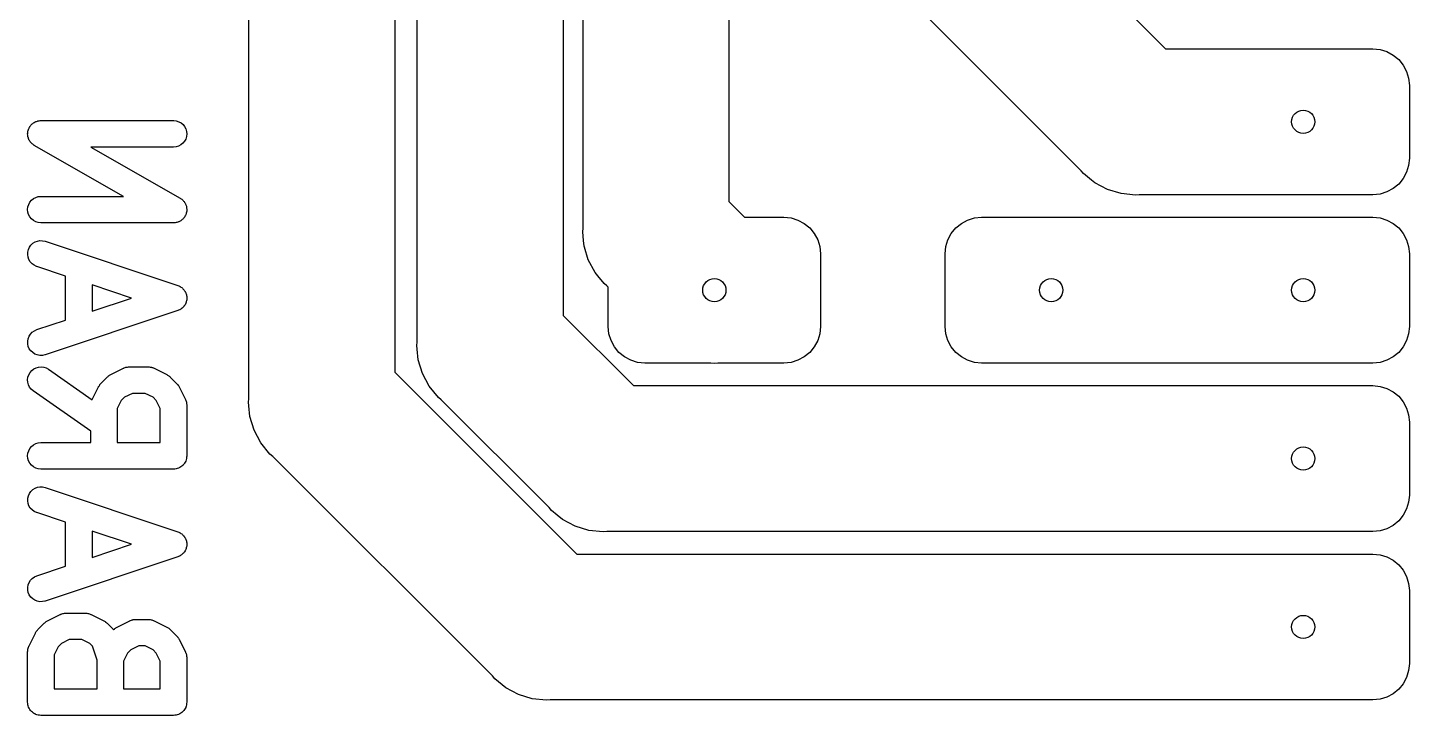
# Model space of a CAD drawing. Extents: x 5.52 to 7.1, y -5.17 to -2.98.
# Drawn here: x 5.587 to 6.407, y -4.201 to -3.792 of the extents above; entities that cross this region are included whole.
import ezdxf

# ---------------------------------------------------------------- set-up
doc = ezdxf.new("R2010")
doc.units = 0
doc.header["$MEASUREMENT"] = 0
doc.layers.add('BLACK', color=7, linetype='CONTINUOUS')

msp = doc.modelspace()

# ---------------------------------------------------------------- linework, layer by layer
at = {"layer": 'BLACK', "linetype": 'CONTINUOUS'}
for p, q in [((5.80472, -3.59353), (5.80472, -3.99665)), ((5.90472, -3.59693), (5.90472, -3.96302)), ((5.71811, -4.01246), (5.71811, -3.62913)), ((5.81811, -3.97883), (5.81811, -3.62913)), ((6.10472, -3.64704), (6.26241, -3.80472)), ((6.00315, -3.6874), (6.00315, -3.89545)), ((6.21234, -3.87715), (6.0323, -3.69711)), ((5.91654, -3.91126), (5.91654, -3.72661)), ((6.26241, -3.80472), (6.38543, -3.80472)), ((6.38543, -3.80472), (6.38966, -3.80514)), ((6.38966, -3.80514), (6.39372, -3.80637)), ((6.39372, -3.80637), (6.39746, -3.80837)), ((6.39746, -3.80837), (6.40074, -3.81107)), ((6.40074, -3.81107), (6.40344, -3.81435)), ((6.40344, -3.81435), (6.40544, -3.81809)), ((6.40544, -3.81809), (6.40667, -3.82215)), ((6.40667, -3.82215), (6.40709, -3.82638)), ((6.40709, -3.82638), (6.40709, -3.86969)), ((5.58682, -3.85516), (5.58687, -3.85466)), ((5.58684, -3.85542), (5.58682, -3.85516)), ((5.58687, -3.85466), (5.58689, -3.85415)), ((5.58689, -3.85415), (5.58695, -3.85389)), ((5.58695, -3.85389), (5.58698, -3.85363)), ((5.58698, -3.85363), (5.58713, -3.85315)), ((5.58713, -3.85315), (5.58725, -3.85266)), ((5.58725, -3.85266), (5.58736, -3.85241)), ((5.58736, -3.85241), (5.58744, -3.85216)), ((5.58744, -3.85216), (5.58768, -3.85172)), ((5.58768, -3.85172), (5.58789, -3.85126)), ((5.58789, -3.85126), (5.58804, -3.85104)), ((5.58804, -3.85104), (5.58817, -3.85081)), ((5.58817, -3.85081), (5.58849, -3.85042)), ((5.58849, -3.85042), (5.58878, -3.85001)), ((5.58878, -3.85001), (5.58898, -3.84983)), ((5.58898, -3.84983), (5.58915, -3.84962)), ((5.58915, -3.84962), (5.58954, -3.84931)), ((5.58954, -3.84931), (5.58991, -3.84896)), ((5.58991, -3.84896), (5.59013, -3.84882)), ((5.59013, -3.84882), (5.59034, -3.84865)), ((5.59034, -3.84865), (5.59078, -3.84842)), ((5.59078, -3.84842), (5.59121, -3.84815)), ((5.59121, -3.84815), (5.59146, -3.84806)), ((5.59146, -3.84806), (5.59169, -3.84793)), ((5.59169, -3.84793), (5.59218, -3.84779)), ((5.59218, -3.84779), (5.59265, -3.84761)), ((5.59265, -3.84761), (5.59291, -3.84756)), ((5.59291, -3.84756), (5.59316, -3.84749)), ((5.59316, -3.84749), (5.59367, -3.84744)), ((5.59367, -3.84744), (5.59417, -3.84736)), ((5.59417, -3.84736), (5.59443, -3.84736)), ((5.59443, -3.84736), (5.59469, -3.84734)), ((5.59469, -3.84734), (5.67343, -3.84734)), ((5.67343, -3.84734), (5.67354, -3.84734)), ((5.67354, -3.84734), (5.67507, -3.84751)), ((5.67507, -3.84751), (5.67654, -3.84797)), ((5.67654, -3.84797), (5.67788, -3.84871)), ((5.67788, -3.84871), (5.67906, -3.8497)), ((5.67906, -3.8497), (5.68002, -3.8509)), ((5.68002, -3.8509), (5.68074, -3.85226)), ((5.68074, -3.85226), (5.68117, -3.85374)), ((5.68117, -3.85374), (5.68131, -3.85527)), ((5.58683, -3.85569), (5.58684, -3.85542)), ((5.58691, -3.85619), (5.58683, -3.85569)), ((5.58696, -3.85669), (5.58691, -3.85619)), ((5.58703, -3.85694), (5.58696, -3.85669)), ((5.58708, -3.8572), (5.58703, -3.85694)), ((5.58725, -3.85768), (5.58708, -3.8572)), ((5.58739, -3.85816), (5.58725, -3.85768)), ((5.58752, -3.8584), (5.58739, -3.85816)), ((5.58761, -3.85865), (5.58752, -3.8584)), ((5.58787, -3.85908), (5.58761, -3.85865)), ((5.58811, -3.85952), (5.58787, -3.85908)), ((5.58827, -3.85973), (5.58811, -3.85952)), ((5.58841, -3.85996), (5.58827, -3.85973)), ((5.58875, -3.86033), (5.58841, -3.85996)), ((5.58907, -3.86072), (5.58875, -3.86033)), ((5.58927, -3.86089), (5.58907, -3.86072)), ((5.58945, -3.86109), (5.58927, -3.86089)), ((5.58986, -3.86138), (5.58945, -3.86109)), ((5.59025, -3.86171), (5.58986, -3.86138)), ((5.59048, -3.86184), (5.59025, -3.86171)), ((5.59069, -3.86199), (5.59048, -3.86184)), ((5.59079, -3.86205), (5.59069, -3.86199)), ((5.64378, -3.89233), (5.59079, -3.86205)), ((5.67343, -3.86309), (5.62434, -3.86309)), ((5.62434, -3.86309), (5.67734, -3.89337)), ((5.67496, -3.86294), (5.67343, -3.86309)), ((5.67644, -3.86249), (5.67496, -3.86294)), ((5.67779, -3.86177), (5.67644, -3.86249)), ((5.67898, -3.8608), (5.67779, -3.86177)), ((5.67996, -3.85961), (5.67898, -3.8608)), ((5.68069, -3.85826), (5.67996, -3.85961)), ((5.68115, -3.8568), (5.68069, -3.85826)), ((5.68131, -3.85527), (5.68115, -3.8568)), ((6.40709, -3.86969), (6.40667, -3.87391)), ((6.2137, -3.8788), (6.21234, -3.87715)), ((6.21835, -3.88261), (6.2137, -3.8788)), ((6.40544, -3.87797), (6.40344, -3.88172)), ((6.40667, -3.87391), (6.40544, -3.87797)), ((6.22029, -3.88421), (6.21835, -3.88261)), ((6.22782, -3.88824), (6.22029, -3.88421)), ((6.39746, -3.88769), (6.39372, -3.88969)), ((6.40074, -3.885), (6.39746, -3.88769)), ((6.40344, -3.88172), (6.40074, -3.885)), ((5.58744, -3.89715), (5.58817, -3.8958)), ((5.58817, -3.8958), (5.58915, -3.89462)), ((5.58915, -3.89462), (5.59034, -3.89365)), ((5.59034, -3.89365), (5.59169, -3.89293)), ((5.59169, -3.89293), (5.59316, -3.89248)), ((5.59316, -3.89248), (5.59469, -3.89233)), ((5.59469, -3.89233), (5.64378, -3.89233)), ((5.67734, -3.89337), (5.67744, -3.89342)), ((5.67744, -3.89342), (5.67765, -3.89358)), ((5.67765, -3.89358), (5.67788, -3.89371)), ((5.67788, -3.89371), (5.67827, -3.89403)), ((5.67827, -3.89403), (5.67868, -3.89433)), ((5.67868, -3.89433), (5.67886, -3.89453)), ((5.67886, -3.89453), (5.67906, -3.8947)), ((5.67906, -3.8947), (5.67938, -3.89509)), ((5.67938, -3.89509), (5.67972, -3.89546)), ((5.67972, -3.89546), (5.67986, -3.89569)), ((5.67986, -3.89569), (5.68002, -3.89589)), ((5.68002, -3.89589), (5.68026, -3.89634)), ((6.00315, -3.89545), (6.01243, -3.90472)), ((6.23598, -3.89071), (6.22782, -3.88824)), ((6.24447, -3.89155), (6.23598, -3.89071)), ((6.2466, -3.89134), (6.24447, -3.89155)), ((6.38543, -3.89134), (6.2466, -3.89134)), ((6.38966, -3.89092), (6.38543, -3.89134)), ((6.39372, -3.88969), (6.38966, -3.89092)), ((5.58682, -3.90015), (5.58698, -3.89862)), ((5.58696, -3.90168), (5.58682, -3.90015)), ((5.58739, -3.90316), (5.58696, -3.90168)), ((5.58698, -3.89862), (5.58744, -3.89715)), ((5.58811, -3.90452), (5.58739, -3.90316)), ((5.68009, -3.90438), (5.67996, -3.90461)), ((5.68024, -3.90416), (5.68009, -3.90438)), ((5.68045, -3.9037), (5.68024, -3.90416)), ((5.68026, -3.89634), (5.68052, -3.89677)), ((5.68069, -3.90326), (5.68045, -3.9037)), ((5.68052, -3.89677), (5.68061, -3.89702)), ((5.68061, -3.89702), (5.68074, -3.89726)), ((5.68077, -3.903), (5.68069, -3.90326)), ((5.68074, -3.89726), (5.68088, -3.89774)), ((5.68088, -3.90276), (5.68077, -3.903)), ((5.68088, -3.89774), (5.68105, -3.89821)), ((5.681, -3.90227), (5.68088, -3.90276)), ((5.68115, -3.90179), (5.681, -3.90227)), ((5.68105, -3.89821), (5.68109, -3.89848)), ((5.68109, -3.89848), (5.68117, -3.89873)), ((5.68118, -3.90153), (5.68115, -3.90179)), ((5.68117, -3.89873), (5.68121, -3.89923)), ((5.68124, -3.90127), (5.68118, -3.90153)), ((5.68121, -3.89923), (5.68129, -3.89973)), ((5.68126, -3.90076), (5.68124, -3.90127)), ((5.68131, -3.90026), (5.68126, -3.90076)), ((5.68129, -3.89973), (5.68128, -3.9)), ((5.68128, -3.9), (5.68131, -3.90026)), ((5.58907, -3.90572), (5.58811, -3.90452)), ((5.59025, -3.9067), (5.58907, -3.90572)), ((5.59159, -3.90744), (5.59025, -3.9067)), ((5.59306, -3.90791), (5.59159, -3.90744)), ((5.59458, -3.90808), (5.59306, -3.90791)), ((5.59469, -3.90808), (5.59458, -3.90808)), ((5.67343, -3.90808), (5.59469, -3.90808)), ((5.6737, -3.90805), (5.67343, -3.90808)), ((5.67396, -3.90806), (5.6737, -3.90805)), ((5.67446, -3.90798), (5.67396, -3.90806)), ((5.67496, -3.90793), (5.67446, -3.90798)), ((5.67522, -3.90785), (5.67496, -3.90793)), ((5.67548, -3.90781), (5.67522, -3.90785)), ((5.67595, -3.90763), (5.67548, -3.90781)), ((5.67644, -3.90749), (5.67595, -3.90763)), ((5.67667, -3.90736), (5.67644, -3.90749)), ((5.67692, -3.90727), (5.67667, -3.90736)), ((5.67735, -3.907), (5.67692, -3.90727)), ((5.67779, -3.90676), (5.67735, -3.907)), ((5.678, -3.9066), (5.67779, -3.90676)), ((5.67822, -3.90646), (5.678, -3.9066)), ((5.67859, -3.90611), (5.67822, -3.90646)), ((5.67898, -3.90579), (5.67859, -3.90611)), ((5.67915, -3.90559), (5.67898, -3.90579)), ((5.67935, -3.90541), (5.67915, -3.90559)), ((5.67964, -3.905), (5.67935, -3.90541)), ((5.67996, -3.90461), (5.67964, -3.905)), ((5.91633, -3.91339), (5.91654, -3.91126)), ((6.01243, -3.90472), (6.03583, -3.90472)), ((6.03583, -3.90472), (6.04005, -3.90514)), ((6.04005, -3.90514), (6.04411, -3.90637)), ((6.04411, -3.90637), (6.04786, -3.90837)), ((6.04786, -3.90837), (6.05114, -3.91107)), ((6.05114, -3.91107), (6.05383, -3.91435)), ((6.13515, -3.91435), (6.13784, -3.91107)), ((6.13784, -3.91107), (6.14112, -3.90837)), ((6.14112, -3.90837), (6.14486, -3.90637)), ((6.14486, -3.90637), (6.14893, -3.90514)), ((6.14893, -3.90514), (6.15315, -3.90472)), ((6.15315, -3.90472), (6.38543, -3.90472)), ((6.38543, -3.90472), (6.38966, -3.90514)), ((6.38966, -3.90514), (6.39372, -3.90637)), ((6.39372, -3.90637), (6.39746, -3.90837)), ((6.39746, -3.90837), (6.40074, -3.91107)), ((6.40074, -3.91107), (6.40344, -3.91435)), ((5.58877, -3.92126), (5.58989, -3.92021)), ((5.58989, -3.92021), (5.5912, -3.9194)), ((5.5912, -3.9194), (5.59263, -3.91885)), ((5.59263, -3.91885), (5.59415, -3.9186)), ((5.59415, -3.9186), (5.59569, -3.91864)), ((5.59569, -3.91864), (5.59718, -3.91898)), ((5.59718, -3.91898), (5.67592, -3.94523)), ((5.91684, -3.9186), (5.91633, -3.91339)), ((5.91716, -3.92188), (5.91684, -3.9186)), ((6.05383, -3.91435), (6.05583, -3.91809)), ((6.05583, -3.91809), (6.05706, -3.92215)), ((6.13191, -3.92215), (6.13314, -3.91809)), ((6.13314, -3.91809), (6.13515, -3.91435)), ((6.40344, -3.91435), (6.40544, -3.91809)), ((6.40544, -3.91809), (6.40667, -3.92215)), ((5.58684, -3.92694), (5.58689, -3.92541)), ((5.58708, -3.92846), (5.58684, -3.92694)), ((5.58689, -3.92541), (5.58724, -3.92391)), ((5.58762, -3.9299), (5.58708, -3.92846)), ((5.58724, -3.92391), (5.58788, -3.92251)), ((5.58788, -3.92251), (5.58877, -3.92126)), ((5.91736, -3.92251), (5.91716, -3.92188)), ((5.91964, -3.93004), (5.91736, -3.92251)), ((6.05706, -3.92215), (6.05748, -3.92638)), ((6.05748, -3.92638), (6.05748, -3.96969)), ((6.1315, -3.92638), (6.13191, -3.92215)), ((6.1315, -3.96969), (6.1315, -3.92638)), ((6.40667, -3.92215), (6.40709, -3.92638)), ((6.40709, -3.92638), (6.40709, -3.96969)), ((5.58842, -3.93121), (5.58762, -3.9299)), ((5.58946, -3.93234), (5.58842, -3.93121)), ((5.59071, -3.93324), (5.58946, -3.93234)), ((5.5921, -3.93389), (5.59071, -3.93324)), ((5.5922, -3.93392), (5.5921, -3.93389)), ((5.60932, -3.93963), (5.5922, -3.93392)), ((5.92366, -3.93756), (5.91964, -3.93004)), ((5.60932, -3.96577), (5.60932, -3.93963)), ((5.64853, -3.9527), (5.62507, -3.94488)), ((5.62507, -3.94488), (5.62507, -3.96052)), ((5.67592, -3.94523), (5.67603, -3.94527)), ((5.67603, -3.94527), (5.67652, -3.94549)), ((5.67652, -3.94549), (5.67703, -3.94569)), ((5.92528, -3.93954), (5.92366, -3.93756)), ((5.92907, -3.94416), (5.92528, -3.93954)), ((5.93072, -3.94551), (5.92907, -3.94416)), ((5.62507, -3.96052), (5.64853, -3.9527)), ((5.67703, -3.94569), (5.67722, -3.94582)), ((5.67722, -3.94582), (5.67742, -3.94591)), ((5.67742, -3.94591), (5.67786, -3.94623)), ((5.67786, -3.94623), (5.67832, -3.94653)), ((5.67832, -3.94653), (5.67848, -3.94668)), ((5.67848, -3.94668), (5.67867, -3.94681)), ((5.67867, -3.94681), (5.67904, -3.94721)), ((5.67904, -3.94721), (5.67943, -3.94759)), ((5.67943, -3.94759), (5.67956, -3.94778)), ((5.67956, -3.94778), (5.67971, -3.94794)), ((5.67971, -3.94794), (5.67999, -3.94841)), ((5.67999, -3.94841), (5.68031, -3.94885)), ((5.68031, -3.94885), (5.6804, -3.94906)), ((5.6804, -3.94906), (5.68051, -3.94925)), ((5.68051, -3.94925), (5.6807, -3.94976)), ((5.6807, -3.94976), (5.68092, -3.95026)), ((5.68092, -3.95026), (5.68097, -3.95048)), ((5.68097, -3.95048), (5.68105, -3.95069)), ((5.68105, -3.95069), (5.68114, -3.95123)), ((5.68114, -3.95123), (5.68125, -3.95176)), ((5.68125, -3.95352), (5.68124, -3.95375)), ((5.68125, -3.95176), (5.68126, -3.95199)), ((5.68129, -3.9533), (5.68125, -3.95352)), ((5.68126, -3.95199), (5.68129, -3.95221)), ((5.68129, -3.95221), (5.68127, -3.95275)), ((5.68127, -3.95275), (5.68129, -3.9533)), ((5.9315, -3.94628), (5.93072, -3.94551)), ((5.9315, -3.96969), (5.9315, -3.94628)), ((5.67592, -3.96017), (5.59718, -3.98642)), ((5.67642, -3.95995), (5.67592, -3.96017)), ((5.67693, -3.95975), (5.67642, -3.95995)), ((5.67712, -3.95964), (5.67693, -3.95975)), ((5.67733, -3.95954), (5.67712, -3.95964)), ((5.67777, -3.95923), (5.67733, -3.95954)), ((5.67824, -3.95894), (5.67777, -3.95923)), ((5.6784, -3.95879), (5.67824, -3.95894)), ((5.67858, -3.95866), (5.6784, -3.95879)), ((5.67896, -3.95826), (5.67858, -3.95866)), ((5.67936, -3.95789), (5.67896, -3.95826)), ((5.67949, -3.95771), (5.67936, -3.95789)), ((5.67964, -3.95754), (5.67949, -3.95771)), ((5.67993, -3.95708), (5.67964, -3.95754)), ((5.68025, -3.95664), (5.67993, -3.95708)), ((5.68034, -3.95644), (5.68025, -3.95664)), ((5.68046, -3.95625), (5.68034, -3.95644)), ((5.68066, -3.95574), (5.68046, -3.95625)), ((5.68089, -3.95524), (5.68066, -3.95574)), ((5.68094, -3.95502), (5.68089, -3.95524)), ((5.68102, -3.95481), (5.68094, -3.95502)), ((5.68111, -3.95428), (5.68102, -3.95481)), ((5.68124, -3.95375), (5.68111, -3.95428)), ((5.5922, -3.97148), (5.60932, -3.96577)), ((5.90472, -3.96302), (5.94643, -4.00472)), ((5.93191, -3.97391), (5.9315, -3.96969)), ((6.05748, -3.96969), (6.05706, -3.97391)), ((6.13191, -3.97391), (6.1315, -3.96969)), ((6.40709, -3.96969), (6.40667, -3.97391)), ((5.58684, -3.97835), (5.58711, -3.97683)), ((5.58711, -3.97683), (5.58766, -3.9754)), ((5.58766, -3.9754), (5.58849, -3.9741)), ((5.58849, -3.9741), (5.58955, -3.97299)), ((5.58955, -3.97299), (5.5908, -3.9721)), ((5.5908, -3.9721), (5.5922, -3.97148)), ((5.93314, -3.97797), (5.93191, -3.97391)), ((5.93515, -3.98172), (5.93314, -3.97797)), ((6.05583, -3.97797), (6.05383, -3.98172)), ((6.05706, -3.97391), (6.05583, -3.97797)), ((6.13314, -3.97797), (6.13191, -3.97391)), ((6.13515, -3.98172), (6.13314, -3.97797)), ((6.40544, -3.97797), (6.40344, -3.98172)), ((6.40667, -3.97391), (6.40544, -3.97797)), ((5.58688, -3.97988), (5.58684, -3.97835)), ((5.58721, -3.98138), (5.58688, -3.97988)), ((5.58782, -3.98279), (5.58721, -3.98138)), ((5.5887, -3.98405), (5.58782, -3.98279)), ((5.58981, -3.98512), (5.5887, -3.98405)), ((5.5911, -3.98595), (5.58981, -3.98512)), ((5.59253, -3.98652), (5.5911, -3.98595)), ((5.59708, -3.98645), (5.59558, -3.98677)), ((5.59718, -3.98642), (5.59708, -3.98645)), ((5.8179, -3.98096), (5.81811, -3.97883)), ((5.81811, -3.98308), (5.8179, -3.98096)), ((5.81874, -3.98945), (5.81811, -3.98308)), ((5.81811, -3.98308), (5.81811, -3.98308)), ((5.93784, -3.985), (5.93515, -3.98172)), ((5.94112, -3.98769), (5.93784, -3.985)), ((6.05114, -3.985), (6.04786, -3.98769)), ((6.05383, -3.98172), (6.05114, -3.985)), ((6.13784, -3.985), (6.13515, -3.98172)), ((6.14112, -3.98769), (6.13784, -3.985)), ((6.40074, -3.985), (6.39746, -3.98769)), ((6.40344, -3.98172), (6.40074, -3.985)), ((5.5905, -3.99478), (5.59187, -3.99409)), ((5.59187, -3.99409), (5.59335, -3.99368)), ((5.59404, -3.98679), (5.59253, -3.98652)), ((5.59335, -3.99368), (5.59489, -3.99357)), ((5.59558, -3.98677), (5.59404, -3.98679)), ((5.59489, -3.99357), (5.59641, -3.99376)), ((5.59641, -3.99376), (5.59787, -3.99424)), ((5.59787, -3.99424), (5.59921, -3.99499)), ((5.63617, -3.99815), (5.64367, -3.9944)), ((5.64367, -3.9944), (5.64377, -3.99435)), ((5.64377, -3.99435), (5.64398, -3.99427)), ((5.64398, -3.99427), (5.64419, -3.99416)), ((5.64419, -3.99416), (5.6447, -3.99401)), ((5.6447, -3.99401), (5.64521, -3.99382)), ((5.64521, -3.99382), (5.64544, -3.99379)), ((5.64544, -3.99379), (5.64566, -3.99372)), ((5.64566, -3.99372), (5.64619, -3.99367)), ((5.64619, -3.99367), (5.64673, -3.99358)), ((5.64673, -3.99358), (5.64696, -3.99359)), ((5.64696, -3.99359), (5.64719, -3.99357)), ((5.64719, -3.99357), (5.65844, -3.99357)), ((5.65844, -3.99357), (5.65855, -3.99357)), ((5.65855, -3.99357), (5.65878, -3.9936)), ((5.65878, -3.9936), (5.65901, -3.99359)), ((5.65901, -3.99359), (5.65954, -3.99368)), ((5.65954, -3.99368), (5.66007, -3.99374)), ((5.66007, -3.99374), (5.66029, -3.99381)), ((5.66029, -3.99381), (5.66052, -3.99385)), ((5.66052, -3.99385), (5.66102, -3.99404)), ((5.66102, -3.99404), (5.66154, -3.99421)), ((5.66154, -3.99421), (5.66174, -3.99432)), ((5.66174, -3.99432), (5.66196, -3.9944)), ((5.66196, -3.9944), (5.66946, -3.99815)), ((5.82121, -3.99761), (5.81874, -3.98945)), ((5.94486, -3.98969), (5.94112, -3.98769)), ((5.94893, -3.99092), (5.94486, -3.98969)), ((5.95315, -3.99134), (5.94893, -3.99092)), ((5.99236, -3.99134), (5.95315, -3.99134)), ((5.99449, -3.99155), (5.99236, -3.99134)), ((5.99662, -3.99134), (5.99449, -3.99155)), ((6.03583, -3.99134), (5.99662, -3.99134)), ((6.04005, -3.99092), (6.03583, -3.99134)), ((6.04411, -3.98969), (6.04005, -3.99092)), ((6.04786, -3.98769), (6.04411, -3.98969)), ((6.14486, -3.98969), (6.14112, -3.98769)), ((6.14893, -3.99092), (6.14486, -3.98969)), ((6.15315, -3.99134), (6.14893, -3.99092)), ((6.38543, -3.99134), (6.15315, -3.99134)), ((6.38966, -3.99092), (6.38543, -3.99134)), ((6.39372, -3.98969), (6.38966, -3.99092)), ((6.39746, -3.98769), (6.39372, -3.98969)), ((5.58682, -4.0012), (5.58702, -3.99967)), ((5.58693, -4.00273), (5.58682, -4.0012)), ((5.58732, -4.00422), (5.58693, -4.00273)), ((5.58702, -3.99967), (5.58751, -3.99822)), ((5.58751, -3.99822), (5.58828, -3.99688)), ((5.58828, -3.99688), (5.58928, -3.99572)), ((5.58928, -3.99572), (5.5905, -3.99478)), ((5.59921, -3.99499), (5.62508, -4.0131)), ((5.63037, -4.00337), (5.63412, -3.99963)), ((5.63412, -3.99963), (5.6342, -3.99955)), ((5.6342, -3.99955), (5.63455, -3.99927)), ((5.63455, -3.99927), (5.63487, -3.99897)), ((5.63487, -3.99897), (5.63514, -3.99879)), ((5.63514, -3.99879), (5.6354, -3.99859)), ((5.6354, -3.99859), (5.63579, -3.99839)), ((5.63579, -3.99839), (5.63617, -3.99815)), ((5.66946, -3.99815), (5.66955, -3.9982)), ((5.66955, -3.9982), (5.66993, -3.99844)), ((5.66993, -3.99844), (5.67032, -3.99865)), ((5.67032, -3.99865), (5.67057, -3.99886)), ((5.67057, -3.99886), (5.67084, -3.99904)), ((5.67084, -3.99904), (5.67116, -3.99934)), ((5.67116, -3.99934), (5.6715, -3.99963)), ((5.6715, -3.99963), (5.67525, -4.00337)), ((5.80472, -3.99665), (5.9128, -4.10472)), ((5.82523, -4.00513), (5.82121, -3.99761)), ((5.588, -4.00559), (5.58732, -4.00422)), ((5.58894, -4.00681), (5.588, -4.00559)), ((5.59009, -4.00783), (5.58894, -4.00681)), ((5.59018, -4.00789), (5.59009, -4.00783)), ((5.62432, -4.03179), (5.59018, -4.00789)), ((5.62515, -4.01292), (5.6289, -4.00542)), ((5.6289, -4.00542), (5.62895, -4.00532)), ((5.62895, -4.00532), (5.62919, -4.00495)), ((5.62919, -4.00495), (5.6294, -4.00456)), ((5.6294, -4.00456), (5.6296, -4.00431)), ((5.6296, -4.00431), (5.62978, -4.00403)), ((5.62978, -4.00403), (5.63009, -4.00372)), ((5.63009, -4.00372), (5.63037, -4.00337)), ((5.64905, -4.00932), (5.64435, -4.01166)), ((5.65658, -4.00932), (5.64905, -4.00932)), ((5.66127, -4.01166), (5.65658, -4.00932)), ((5.67525, -4.00337), (5.67533, -4.00345)), ((5.67533, -4.00345), (5.67561, -4.0038)), ((5.67561, -4.0038), (5.67591, -4.00412)), ((5.67591, -4.00412), (5.67608, -4.0044)), ((5.67608, -4.0044), (5.67629, -4.00465)), ((5.67629, -4.00465), (5.67649, -4.00505)), ((5.67649, -4.00505), (5.67673, -4.00542)), ((5.67673, -4.00542), (5.68048, -4.01292)), ((5.83065, -4.01173), (5.82523, -4.00513)), ((5.94643, -4.00472), (6.38543, -4.00472)), ((6.38543, -4.00472), (6.38966, -4.00514)), ((6.38966, -4.00514), (6.39372, -4.00637)), ((6.39372, -4.00637), (6.39746, -4.00837)), ((6.39746, -4.00837), (6.40074, -4.01107)), ((6.40074, -4.01107), (6.40344, -4.01435)), ((5.62508, -4.0131), (5.62515, -4.01292)), ((5.64241, -4.01361), (5.64006, -4.0183)), ((5.64006, -4.0183), (5.64006, -4.03856)), ((5.64435, -4.01166), (5.64241, -4.01361)), ((5.66321, -4.01361), (5.66127, -4.01166)), ((5.66556, -4.0183), (5.66321, -4.01361)), ((5.66556, -4.03856), (5.66556, -4.0183)), ((5.68048, -4.01292), (5.68053, -4.01302)), ((5.68053, -4.01302), (5.68061, -4.01324)), ((5.68061, -4.01324), (5.68071, -4.01344)), ((5.68071, -4.01344), (5.68087, -4.01396)), ((5.68087, -4.01396), (5.68106, -4.01446)), ((5.68106, -4.01446), (5.68109, -4.01469)), ((5.68109, -4.01469), (5.68116, -4.01491)), ((5.68116, -4.01491), (5.68121, -4.01545)), ((5.68121, -4.01545), (5.68129, -4.01598)), ((5.68129, -4.01598), (5.68129, -4.01621)), ((5.68129, -4.01621), (5.68131, -4.01644)), ((5.68131, -4.01644), (5.68131, -4.04644)), ((5.7179, -4.01458), (5.71811, -4.01246)), ((5.71811, -4.01671), (5.7179, -4.01458)), ((5.71874, -4.02307), (5.71811, -4.01671)), ((5.71811, -4.01671), (5.71811, -4.01671)), ((5.8323, -4.01308), (5.83065, -4.01173)), ((5.89636, -4.07715), (5.8323, -4.01308)), ((6.40344, -4.01435), (6.40544, -4.01809)), ((6.40544, -4.01809), (6.40667, -4.02215)), ((5.72121, -4.03124), (5.71874, -4.02307)), ((6.40667, -4.02215), (6.40709, -4.02638)), ((6.40709, -4.02638), (6.40709, -4.06969)), ((5.62432, -4.03856), (5.62432, -4.03179)), ((5.72523, -4.03876), (5.72121, -4.03124)), ((5.58698, -4.04485), (5.58744, -4.04339)), ((5.58744, -4.04339), (5.58817, -4.04203)), ((5.58817, -4.04203), (5.58915, -4.04085)), ((5.58915, -4.04085), (5.59034, -4.03988)), ((5.59034, -4.03988), (5.59169, -4.03916)), ((5.59169, -4.03916), (5.59316, -4.03871)), ((5.59316, -4.03871), (5.59469, -4.03856)), ((5.59469, -4.03856), (5.62432, -4.03856)), ((5.64006, -4.03856), (5.66556, -4.03856)), ((5.73065, -4.04536), (5.72523, -4.03876)), ((5.58682, -4.04638), (5.58698, -4.04485)), ((5.58696, -4.04791), (5.58682, -4.04638)), ((5.58739, -4.04939), (5.58696, -4.04791)), ((5.58811, -4.05075), (5.58739, -4.04939)), ((5.58907, -4.05195), (5.58811, -4.05075)), ((5.59025, -4.05293), (5.58907, -4.05195)), ((5.67894, -4.05206), (5.67836, -4.05253)), ((5.67896, -4.05204), (5.67894, -4.05206)), ((5.67898, -4.05203), (5.67896, -4.05204)), ((5.67946, -4.05145), (5.67898, -4.05203)), ((5.67993, -4.05089), (5.67946, -4.05145)), ((5.67994, -4.05086), (5.67993, -4.05089)), ((5.67996, -4.05084), (5.67994, -4.05086)), ((5.68032, -4.05019), (5.67996, -4.05084)), ((5.68067, -4.04954), (5.68032, -4.05019)), ((5.68068, -4.04951), (5.68067, -4.04954)), ((5.68069, -4.04949), (5.68068, -4.04951)), ((5.68091, -4.04878), (5.68069, -4.04949)), ((5.68114, -4.04807), (5.68091, -4.04878)), ((5.68115, -4.04802), (5.68114, -4.04805)), ((5.68114, -4.04805), (5.68114, -4.04807)), ((5.68122, -4.04729), (5.68115, -4.04802)), ((5.68131, -4.04655), (5.68122, -4.04729)), ((5.68131, -4.04644), (5.68131, -4.04649)), ((5.68131, -4.04649), (5.68131, -4.04649)), ((5.68131, -4.04649), (5.68131, -4.04649)), ((5.68131, -4.04649), (5.68131, -4.04655)), ((5.7323, -4.04671), (5.73065, -4.04536)), ((5.86274, -4.17715), (5.7323, -4.04671)), ((5.59159, -4.05368), (5.59025, -4.05293)), ((5.59306, -4.05414), (5.59159, -4.05368)), ((5.59458, -4.05431), (5.59306, -4.05414)), ((5.59469, -4.05431), (5.59458, -4.05431)), ((5.67343, -4.05431), (5.59469, -4.05431)), ((5.67417, -4.05424), (5.67343, -4.05431)), ((5.67491, -4.05417), (5.67417, -4.05424)), ((5.67494, -4.05416), (5.67491, -4.05417)), ((5.67496, -4.05416), (5.67494, -4.05416)), ((5.67567, -4.05395), (5.67496, -4.05416)), ((5.67638, -4.05374), (5.67567, -4.05395)), ((5.67641, -4.05373), (5.67638, -4.05374)), ((5.67644, -4.05372), (5.67641, -4.05373)), ((5.67709, -4.05337), (5.67644, -4.05372)), ((5.67775, -4.05303), (5.67709, -4.05337)), ((5.67777, -4.05301), (5.67775, -4.05303)), ((5.67779, -4.053), (5.67777, -4.05301)), ((5.67836, -4.05253), (5.67779, -4.053)), ((5.58788, -4.06874), (5.58877, -4.06749)), ((5.58877, -4.06749), (5.58989, -4.06644)), ((5.58989, -4.06644), (5.5912, -4.06563)), ((5.5912, -4.06563), (5.59263, -4.06508)), ((5.59263, -4.06508), (5.59415, -4.06483)), ((5.59415, -4.06483), (5.59569, -4.06487)), ((5.59569, -4.06487), (5.59718, -4.06521)), ((5.59718, -4.06521), (5.67592, -4.09146)), ((5.58684, -4.07317), (5.58689, -4.07164)), ((5.58708, -4.07469), (5.58684, -4.07317)), ((5.58689, -4.07164), (5.58724, -4.07014)), ((5.58762, -4.07613), (5.58708, -4.07469)), ((5.58724, -4.07014), (5.58788, -4.06874)), ((5.58842, -4.07744), (5.58762, -4.07613)), ((6.40667, -4.07391), (6.40544, -4.07797)), ((6.40709, -4.06969), (6.40667, -4.07391)), ((5.58946, -4.07857), (5.58842, -4.07744)), ((5.59071, -4.07947), (5.58946, -4.07857)), ((5.5921, -4.08012), (5.59071, -4.07947)), ((5.5922, -4.08015), (5.5921, -4.08012)), ((5.60932, -4.08586), (5.5922, -4.08015)), ((5.89772, -4.0788), (5.89636, -4.07715)), ((5.90127, -4.08172), (5.89772, -4.0788)), ((5.90432, -4.08421), (5.90127, -4.08172)), ((5.91184, -4.08824), (5.90432, -4.08421)), ((6.40344, -4.08172), (6.40074, -4.085)), ((6.40544, -4.07797), (6.40344, -4.08172)), ((5.60932, -4.112), (5.60932, -4.08586)), ((5.64853, -4.09893), (5.62507, -4.09111)), ((5.62507, -4.09111), (5.62507, -4.10675)), ((5.67592, -4.09146), (5.67603, -4.0915)), ((5.67603, -4.0915), (5.67652, -4.09173)), ((5.67652, -4.09173), (5.67703, -4.09193)), ((5.67703, -4.09193), (5.67722, -4.09205)), ((5.67722, -4.09205), (5.67742, -4.09214)), ((5.67742, -4.09214), (5.67786, -4.09246)), ((5.67786, -4.09246), (5.67832, -4.09276)), ((5.67832, -4.09276), (5.67848, -4.09291)), ((5.67848, -4.09291), (5.67867, -4.09305)), ((5.67867, -4.09305), (5.67904, -4.09345)), ((5.92, -4.09071), (5.91184, -4.08824)), ((5.92849, -4.09155), (5.92, -4.09071)), ((5.93062, -4.09134), (5.92849, -4.09155)), ((6.38543, -4.09134), (5.93062, -4.09134)), ((6.38966, -4.09092), (6.38543, -4.09134)), ((6.39372, -4.08969), (6.38966, -4.09092)), ((6.39746, -4.08769), (6.39372, -4.08969)), ((6.40074, -4.085), (6.39746, -4.08769)), ((5.62507, -4.10675), (5.64853, -4.09893)), ((5.67904, -4.09345), (5.67943, -4.09382)), ((5.67943, -4.09382), (5.67956, -4.09401)), ((5.67956, -4.09401), (5.67971, -4.09417)), ((5.67971, -4.09417), (5.67999, -4.09464)), ((5.67999, -4.09464), (5.68031, -4.09509)), ((5.68031, -4.09509), (5.6804, -4.09529)), ((5.6804, -4.09529), (5.68051, -4.09548)), ((5.68051, -4.09548), (5.6807, -4.096)), ((5.6807, -4.096), (5.68092, -4.09649)), ((5.68094, -4.10125), (5.68089, -4.10147)), ((5.68092, -4.09649), (5.68097, -4.09671)), ((5.68102, -4.10104), (5.68094, -4.10125)), ((5.68097, -4.09671), (5.68105, -4.09692)), ((5.68111, -4.10051), (5.68102, -4.10104)), ((5.68105, -4.09692), (5.68114, -4.09746)), ((5.68124, -4.09998), (5.68111, -4.10051)), ((5.68114, -4.09746), (5.68125, -4.09799)), ((5.68125, -4.09975), (5.68124, -4.09998)), ((5.68125, -4.09799), (5.68126, -4.09822)), ((5.68129, -4.09953), (5.68125, -4.09975)), ((5.68126, -4.09822), (5.68129, -4.09844)), ((5.68129, -4.09844), (5.68127, -4.09899)), ((5.68127, -4.09899), (5.68129, -4.09953)), ((5.67592, -4.1064), (5.59718, -4.13265)), ((5.67642, -4.10618), (5.67592, -4.1064)), ((5.67693, -4.10599), (5.67642, -4.10618)), ((5.67712, -4.10587), (5.67693, -4.10599)), ((5.67733, -4.10578), (5.67712, -4.10587)), ((5.67777, -4.10546), (5.67733, -4.10578)), ((5.67824, -4.10517), (5.67777, -4.10546)), ((5.6784, -4.10502), (5.67824, -4.10517)), ((5.67858, -4.10489), (5.6784, -4.10502)), ((5.67896, -4.10449), (5.67858, -4.10489)), ((5.67936, -4.10412), (5.67896, -4.10449)), ((5.67949, -4.10394), (5.67936, -4.10412)), ((5.67964, -4.10378), (5.67949, -4.10394)), ((5.67993, -4.10332), (5.67964, -4.10378)), ((5.68025, -4.10287), (5.67993, -4.10332)), ((5.68034, -4.10267), (5.68025, -4.10287)), ((5.68046, -4.10248), (5.68034, -4.10267)), ((5.68066, -4.10197), (5.68046, -4.10248)), ((5.68089, -4.10147), (5.68066, -4.10197)), ((5.9128, -4.10472), (6.38543, -4.10472)), ((6.38543, -4.10472), (6.38966, -4.10514)), ((6.38966, -4.10514), (6.39372, -4.10637)), ((6.39372, -4.10637), (6.39746, -4.10837)), ((6.39746, -4.10837), (6.40074, -4.11107)), ((5.5908, -4.11833), (5.5922, -4.11771)), ((5.5922, -4.11771), (5.60932, -4.112)), ((6.40074, -4.11107), (6.40344, -4.11435)), ((6.40344, -4.11435), (6.40544, -4.11809)), ((5.58684, -4.12458), (5.58711, -4.12307)), ((5.58688, -4.12612), (5.58684, -4.12458)), ((5.58711, -4.12307), (5.58766, -4.12163)), ((5.58766, -4.12163), (5.58849, -4.12033)), ((5.58849, -4.12033), (5.58955, -4.11922)), ((5.58955, -4.11922), (5.5908, -4.11833)), ((6.40544, -4.11809), (6.40667, -4.12215)), ((6.40667, -4.12215), (6.40709, -4.12638)), ((5.58721, -4.12762), (5.58688, -4.12612)), ((5.58782, -4.12902), (5.58721, -4.12762)), ((5.5887, -4.13029), (5.58782, -4.12902)), ((5.58981, -4.13135), (5.5887, -4.13029)), ((5.5911, -4.13218), (5.58981, -4.13135)), ((5.59253, -4.13275), (5.5911, -4.13218)), ((5.59404, -4.13302), (5.59253, -4.13275)), ((5.59558, -4.133), (5.59404, -4.13302)), ((5.59708, -4.13268), (5.59558, -4.133)), ((5.59718, -4.13265), (5.59708, -4.13268)), ((6.40709, -4.12638), (6.40709, -4.16969)), ((5.59867, -4.14438), (5.60617, -4.14063)), ((5.60617, -4.14063), (5.60627, -4.14058)), ((5.60627, -4.14058), (5.60649, -4.1405)), ((5.60649, -4.1405), (5.60669, -4.1404)), ((5.60669, -4.1404), (5.60721, -4.14024)), ((5.60721, -4.14024), (5.60771, -4.14005)), ((5.60771, -4.14005), (5.60794, -4.14002)), ((5.60794, -4.14002), (5.60816, -4.13995)), ((5.60816, -4.13995), (5.6087, -4.1399)), ((5.6087, -4.1399), (5.60923, -4.13981)), ((5.60923, -4.13981), (5.60946, -4.13982)), ((5.60946, -4.13982), (5.60969, -4.1398)), ((5.60969, -4.1398), (5.62094, -4.1398)), ((5.62094, -4.1398), (5.62105, -4.1398)), ((5.62105, -4.1398), (5.62128, -4.13983)), ((5.62128, -4.13983), (5.62151, -4.13982)), ((5.62151, -4.13982), (5.62204, -4.13991)), ((5.62204, -4.13991), (5.62258, -4.13997)), ((5.62258, -4.13997), (5.6228, -4.14004)), ((5.6228, -4.14004), (5.62303, -4.14008)), ((5.62303, -4.14008), (5.62353, -4.14028)), ((5.62353, -4.14028), (5.62404, -4.14044)), ((5.62404, -4.14044), (5.62425, -4.14055)), ((5.62425, -4.14055), (5.62446, -4.14063)), ((5.62446, -4.14063), (5.63196, -4.14438)), ((5.5919, -4.15079), (5.59211, -4.15054)), ((5.59211, -4.15054), (5.59229, -4.15027)), ((5.59229, -4.15027), (5.5926, -4.14995)), ((5.5926, -4.14995), (5.59288, -4.14961)), ((5.59288, -4.14961), (5.59663, -4.14586)), ((5.59663, -4.14586), (5.5967, -4.14578)), ((5.5967, -4.14578), (5.59705, -4.1455)), ((5.59705, -4.1455), (5.59737, -4.1452)), ((5.59737, -4.1452), (5.59765, -4.14503)), ((5.59765, -4.14503), (5.5979, -4.14482)), ((5.5979, -4.14482), (5.5983, -4.14462)), ((5.5983, -4.14462), (5.59867, -4.14438)), ((5.63196, -4.14438), (5.63206, -4.14443)), ((5.63206, -4.14443), (5.63243, -4.14467)), ((5.63243, -4.14467), (5.63282, -4.14488)), ((5.63282, -4.14488), (5.63307, -4.14509)), ((5.63307, -4.14509), (5.63335, -4.14527)), ((5.63335, -4.14527), (5.63367, -4.14558)), ((5.63367, -4.14558), (5.63401, -4.14586)), ((5.63401, -4.14586), (5.63776, -4.14961)), ((5.63776, -4.14961), (5.63781, -4.14966)), ((5.63781, -4.14966), (5.63787, -4.14961)), ((5.63787, -4.14961), (5.63795, -4.14953)), ((5.63795, -4.14953), (5.63829, -4.14925)), ((5.63829, -4.14925), (5.63862, -4.14895)), ((5.63862, -4.14895), (5.63889, -4.14878)), ((5.63889, -4.14878), (5.63915, -4.14857)), ((5.63915, -4.14857), (5.63954, -4.14837)), ((5.63954, -4.14837), (5.63992, -4.14813)), ((5.63992, -4.14813), (5.64742, -4.14438)), ((5.64742, -4.14438), (5.64751, -4.14433)), ((5.64751, -4.14433), (5.64773, -4.14425)), ((5.64773, -4.14425), (5.64794, -4.14414)), ((5.64794, -4.14414), (5.64845, -4.14399)), ((5.64845, -4.14399), (5.64896, -4.1438)), ((5.64896, -4.1438), (5.64919, -4.14377)), ((5.64919, -4.14377), (5.64941, -4.1437)), ((5.64941, -4.1437), (5.64994, -4.14365)), ((5.64994, -4.14365), (5.65048, -4.14356)), ((5.65048, -4.14356), (5.65071, -4.14357)), ((5.65071, -4.14357), (5.65094, -4.14355)), ((5.65094, -4.14355), (5.65844, -4.14355)), ((5.65844, -4.14355), (5.65855, -4.14355)), ((5.65855, -4.14355), (5.65878, -4.14358)), ((5.65878, -4.14358), (5.65901, -4.14357)), ((5.65901, -4.14357), (5.65954, -4.14366)), ((5.65954, -4.14366), (5.66007, -4.14372)), ((5.66007, -4.14372), (5.66029, -4.14379)), ((5.66029, -4.14379), (5.66052, -4.14383)), ((5.66052, -4.14383), (5.66102, -4.14402)), ((5.66102, -4.14402), (5.66154, -4.14419)), ((5.66154, -4.14419), (5.66174, -4.1443)), ((5.66174, -4.1443), (5.66196, -4.14438)), ((5.66196, -4.14438), (5.66946, -4.14813)), ((5.66946, -4.14813), (5.66955, -4.14818)), ((5.66955, -4.14818), (5.66993, -4.14842)), ((5.66993, -4.14842), (5.67032, -4.14863)), ((5.67032, -4.14863), (5.67057, -4.14884)), ((5.67057, -4.14884), (5.67084, -4.14902)), ((5.67084, -4.14902), (5.67116, -4.14933)), ((5.67116, -4.14933), (5.6715, -4.14961)), ((5.6715, -4.14961), (5.67525, -4.15336)), ((5.58765, -4.15915), (5.5914, -4.15165)), ((5.5914, -4.15165), (5.59145, -4.15155)), ((5.59145, -4.15155), (5.59169, -4.15118)), ((5.59169, -4.15118), (5.5919, -4.15079)), ((5.60686, -4.1579), (5.60492, -4.15984)), ((5.61155, -4.15555), (5.60686, -4.1579)), ((5.61908, -4.15555), (5.61155, -4.15555)), ((5.62378, -4.1579), (5.61908, -4.15555)), ((5.62531, -4.15943), (5.62378, -4.1579)), ((5.67525, -4.15336), (5.67533, -4.15343)), ((5.67533, -4.15343), (5.67561, -4.15378)), ((5.67561, -4.15378), (5.67591, -4.1541)), ((5.67591, -4.1541), (5.67608, -4.15438)), ((5.67608, -4.15438), (5.67629, -4.15464)), ((5.67629, -4.15464), (5.67649, -4.15503)), ((5.67649, -4.15503), (5.67673, -4.1554)), ((5.67673, -4.1554), (5.68048, -4.1629)), ((5.58682, -4.16256), (5.58685, -4.16233)), ((5.58682, -4.16267), (5.58682, -4.16256)), ((5.58682, -4.19267), (5.58682, -4.16267)), ((5.58684, -4.1621), (5.58693, -4.16157)), ((5.58685, -4.16233), (5.58684, -4.1621)), ((5.58693, -4.16157), (5.58699, -4.16104)), ((5.58699, -4.16104), (5.58706, -4.16082)), ((5.58706, -4.16082), (5.5871, -4.16059)), ((5.5871, -4.16059), (5.58729, -4.16008)), ((5.58729, -4.16008), (5.58746, -4.15957)), ((5.58746, -4.15957), (5.58757, -4.15937)), ((5.58757, -4.15937), (5.58765, -4.15915)), ((5.60492, -4.15984), (5.60257, -4.16453)), ((5.60257, -4.16453), (5.60257, -4.1848)), ((5.62807, -4.1677), (5.62531, -4.15943)), ((5.64616, -4.16359), (5.64381, -4.16828)), ((5.6481, -4.16165), (5.64616, -4.16359)), ((5.6528, -4.1593), (5.6481, -4.16165)), ((5.65658, -4.1593), (5.6528, -4.1593)), ((5.66127, -4.16165), (5.65658, -4.1593)), ((5.66321, -4.16359), (5.66127, -4.16165)), ((5.66556, -4.16828), (5.66321, -4.16359)), ((5.68048, -4.1629), (5.68053, -4.163)), ((5.68053, -4.163), (5.68061, -4.16322)), ((5.68061, -4.16322), (5.68071, -4.16342)), ((5.68071, -4.16342), (5.68087, -4.16394)), ((5.68087, -4.16394), (5.68106, -4.16444)), ((5.68106, -4.16444), (5.68109, -4.16467)), ((5.68109, -4.16467), (5.68116, -4.16489)), ((5.68116, -4.16489), (5.68121, -4.16543)), ((5.68121, -4.16543), (5.68129, -4.16596)), ((5.68129, -4.16596), (5.68129, -4.16619)), ((5.68129, -4.16619), (5.68131, -4.16642)), ((5.68131, -4.16642), (5.68131, -4.19267)), ((5.62807, -4.1848), (5.62807, -4.1677)), ((5.64381, -4.16828), (5.64381, -4.1848)), ((5.66556, -4.1848), (5.66556, -4.16828)), ((6.40667, -4.17391), (6.40544, -4.17797)), ((6.40709, -4.16969), (6.40667, -4.17391)), ((5.86409, -4.1788), (5.86274, -4.17715)), ((5.87069, -4.18421), (5.86409, -4.1788)), ((6.40344, -4.18172), (6.40074, -4.185)), ((6.40544, -4.17797), (6.40344, -4.18172)), ((5.60257, -4.1848), (5.62807, -4.1848)), ((5.64381, -4.1848), (5.66556, -4.1848)), ((5.87821, -4.18824), (5.87069, -4.18421)), ((5.88637, -4.19071), (5.87821, -4.18824)), ((5.89486, -4.19155), (5.88637, -4.19071)), ((5.89699, -4.19134), (5.89486, -4.19155)), ((6.38543, -4.19134), (5.89699, -4.19134)), ((6.38966, -4.19092), (6.38543, -4.19134)), ((6.39372, -4.18969), (6.38966, -4.19092)), ((6.39746, -4.18769), (6.39372, -4.18969)), ((6.40074, -4.185), (6.39746, -4.18769)), ((5.58689, -4.19341), (5.58682, -4.19267)), ((5.58696, -4.19415), (5.58689, -4.19341)), ((5.58697, -4.19417), (5.58696, -4.19415)), ((5.58697, -4.1942), (5.58697, -4.19417)), ((5.58718, -4.19491), (5.58697, -4.1942)), ((5.58739, -4.19562), (5.58718, -4.19491)), ((5.58741, -4.19564), (5.58739, -4.19562)), ((5.58741, -4.19567), (5.58741, -4.19564)), ((5.58776, -4.19632), (5.58741, -4.19567)), ((5.58811, -4.19698), (5.58776, -4.19632)), ((5.58812, -4.197), (5.58811, -4.19698)), ((5.58814, -4.19703), (5.58812, -4.197)), ((5.5886, -4.1976), (5.58814, -4.19703)), ((5.58907, -4.19818), (5.5886, -4.1976)), ((5.58909, -4.1982), (5.58907, -4.19818)), ((5.58911, -4.19822), (5.58909, -4.1982)), ((5.58968, -4.19869), (5.58911, -4.19822)), ((5.59025, -4.19917), (5.58968, -4.19869)), ((5.59027, -4.19918), (5.59025, -4.19917)), ((5.59029, -4.1992), (5.59027, -4.19918)), ((5.59095, -4.19955), (5.59029, -4.1992)), ((5.59159, -4.19991), (5.59095, -4.19955)), ((5.67709, -4.1996), (5.67644, -4.19995)), ((5.67775, -4.19926), (5.67709, -4.1996)), ((5.67777, -4.19924), (5.67775, -4.19926)), ((5.67779, -4.19923), (5.67777, -4.19924)), ((5.67836, -4.19876), (5.67779, -4.19923)), ((5.67894, -4.1983), (5.67836, -4.19876)), ((5.67896, -4.19827), (5.67894, -4.1983)), ((5.67898, -4.19826), (5.67896, -4.19827)), ((5.67946, -4.19769), (5.67898, -4.19826)), ((5.67993, -4.19712), (5.67946, -4.19769)), ((5.67994, -4.19709), (5.67993, -4.19712)), ((5.67996, -4.19707), (5.67994, -4.19709)), ((5.68032, -4.19642), (5.67996, -4.19707)), ((5.68067, -4.19577), (5.68032, -4.19642)), ((5.68068, -4.19575), (5.68067, -4.19577)), ((5.68069, -4.19572), (5.68068, -4.19575)), ((5.68091, -4.19501), (5.68069, -4.19572)), ((5.68114, -4.19431), (5.68091, -4.19501)), ((5.68115, -4.19425), (5.68114, -4.19428)), ((5.68114, -4.19428), (5.68114, -4.19431)), ((5.68122, -4.19352), (5.68115, -4.19425)), ((5.68131, -4.19278), (5.68122, -4.19352)), ((5.68131, -4.19267), (5.68131, -4.19272)), ((5.68131, -4.19272), (5.68131, -4.19272)), ((5.68131, -4.19272), (5.68131, -4.19273)), ((5.68131, -4.19273), (5.68131, -4.19278)), ((5.59162, -4.19992), (5.59159, -4.19991)), ((5.59164, -4.19993), (5.59162, -4.19992)), ((5.59235, -4.20015), (5.59164, -4.19993)), ((5.59306, -4.20037), (5.59235, -4.20015)), ((5.59308, -4.20037), (5.59306, -4.20037)), ((5.59311, -4.20038), (5.59308, -4.20037)), ((5.59385, -4.20046), (5.59311, -4.20038)), ((5.59458, -4.20054), (5.59385, -4.20046)), ((5.59464, -4.20054), (5.59458, -4.20054)), ((5.59469, -4.20054), (5.59464, -4.20054)), ((5.59464, -4.20054), (5.59464, -4.20054)), ((5.59464, -4.20054), (5.59464, -4.20054)), ((5.67343, -4.20054), (5.59469, -4.20054)), ((5.67417, -4.20047), (5.67343, -4.20054)), ((5.67491, -4.2004), (5.67417, -4.20047)), ((5.67494, -4.2004), (5.67491, -4.2004)), ((5.67496, -4.20039), (5.67494, -4.2004)), ((5.67567, -4.20018), (5.67496, -4.20039)), ((5.67638, -4.19997), (5.67567, -4.20018)), ((5.67641, -4.19996), (5.67638, -4.19997)), ((5.67644, -4.19995), (5.67641, -4.19996))]:
    msp.add_line(p, q, dxfattribs=at)
at = {"layer": 'BLACK'}
for centre in [(6.34409, -3.84803), (5.99449, -3.94803), (6.19449, -3.94803), (6.34409, -3.94803), (6.34409, -4.04803), (6.34409, -4.14803)]:
    msp.add_circle(centre, 0.00689, dxfattribs=at)

doc.saveas('drawing.dxf')
